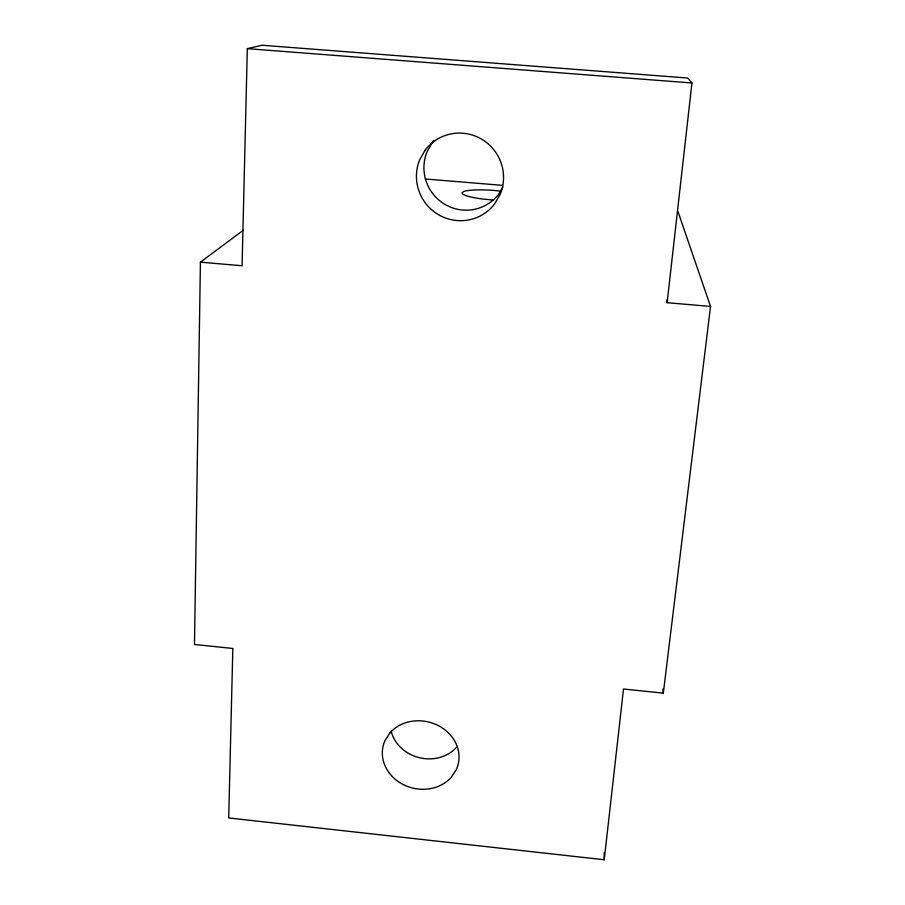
<?xml version="1.0" encoding="UTF-8"?>
<svg xmlns="http://www.w3.org/2000/svg" width="905" height="905" viewBox="0 0 905 905"><rect width="100%" height="100%" fill="white"/><g stroke="black" fill="none" stroke-linecap="round" stroke-linejoin="round"><path stroke-width="1.36" d="M243.366 230.187L200.424 262.156L194.473 644.484L232.823 648.466L228.716 817.962L604.223 859.75L623.511 689.01L663.32 693.14L710.527 306.444L678.015 211.657M710.527 306.444L667.132 302.677L691.94 82.989L687.721 78.034L262.122 45.25L247.325 48.655L242.076 265.776L200.424 262.156M502.92 186.996L498.61 194.337A42.173 41.607 60.5 0 1 444.853 204.349A42.173 41.607 60.5 0 1 426.934 152.006L432.296 142.492A42.173 41.607 60.5 0 1 434.004 140.377M247.325 48.655L691.94 82.989M425.271 178.986L502.264 185.333M501.257 191.193L494.764 190.514A30.725 4.808 4.2 0 0 463.914 191.453L462.184 192.55A30.725 4.808 4.2 0 0 482.569 198.998L490.567 199.835A30.725 4.808 4.2 0 0 493.282 200.039M666.589 300.155L667.132 302.677M662.924 688.965L663.32 693.14M604.155 852.895L604.223 859.75M456.527 747.292A37.173 32.931 13.9 0 1 419.275 757.655A37.173 32.931 13.9 0 1 391.13 731.127M425.135 150.151L419.558 160.072A44.006 43.372 56.4 0 0 438.325 214.609A44.006 43.372 56.4 0 0 494.402 204.225L500.137 194.451A44.006 43.372 56.4 0 0 481.686 139.2A44.006 43.372 56.4 0 0 425.135 150.151M389.829 733.05L384.976 740.607A38.621 33.971 14 0 0 401.865 783.821A38.621 33.971 14 0 0 451.188 777.406L456.165 769.94A38.621 33.971 14 0 0 439.513 726.251A38.621 33.971 14 0 0 389.829 733.05"/></g></svg>
